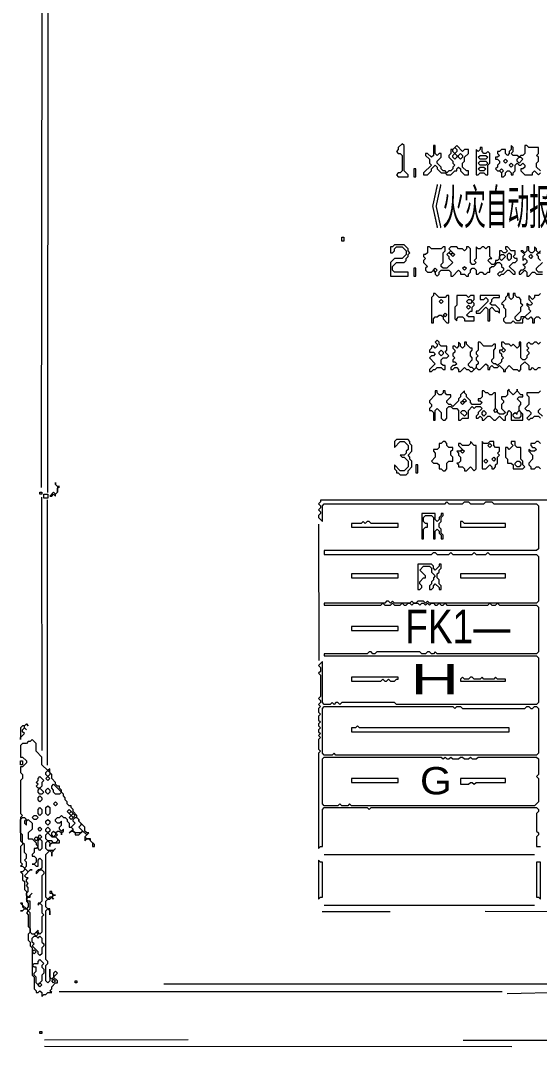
# Model space of a CAD drawing. Extents: x 12 to 2459, y 13 to 1740.
# Drawn here: x 12 to 278, y 19 to 546 of the extents above; entities that cross this region are included whole.
import ezdxf

# ---------------------------------------------------------------- set-up
doc = ezdxf.new("R2010")
doc.units = 0
for name, color, linetype, lineweight in [('OCR_TEXT', 6, 'Continuous', 0), ('TEXT_FALLBACK_OUTLINE', 2, 'Continuous', 0), ('TRACE_CURVE', 6, 'Continuous', 0), ('TRACE_STRAIGHT', 5, 'Continuous', 0), ('TRACE_TEXT_SYMBOL', 6, 'Continuous', 0)]:
    doc.layers.add(name, color=color, linetype=linetype, lineweight=lineweight)
doc.styles.add('wqy-unicode', font='wqy-unicode.lff')

msp = doc.modelspace()

# ---------------------------------------------------------------- linework, layer by layer
at = {"layer": 'TEXT_FALLBACK_OUTLINE', "color": 2}
for points in [[(208, 483), (206, 481), (206, 480), (205, 479), (206, 478), (207, 478), (208, 477), (208, 469), (207, 468), (206, 468), (205, 467), (206, 466), (211, 466), (211, 467), (209, 469), (209, 482)], [(234, 480), (235, 481), (236, 480), (236, 479), (235, 478), (234, 479)], [(248, 481), (248, 480), (247, 479), (246, 480), (246, 467), (247, 467), (248, 468), (250, 468), (251, 467), (252, 467), (252, 472), (253, 473), (253, 478), (252, 479), (251, 478), (250, 478), (249, 479), (249, 481)], [(234, 477), (235, 478), (236, 477), (236, 476), (235, 475), (234, 476)], [(237, 477), (238, 478), (239, 477), (239, 476), (238, 475), (237, 476)], [(247, 476), (248, 477), (251, 477), (252, 476), (251, 475), (248, 475)], [(260, 474), (261, 475), (262, 474), (261, 473)], [(267, 475), (268, 476), (269, 476), (270, 475), (268, 473), (267, 474)], [(214, 470), (214, 466), (215, 466), (215, 470)], [(247, 473), (248, 474), (251, 474), (252, 473), (251, 472), (248, 472)], [(247, 470), (248, 471), (250, 471), (251, 470), (250, 469), (248, 469)], [(258, 469), (259, 470), (260, 469), (259, 468)], [(263, 472), (264, 473), (265, 472), (264, 471)], [(177, 435), (178, 435), (178, 433), (177, 433)], [(204, 431), (203, 430), (202, 430), (202, 427), (203, 427), (204, 428), (204, 429), (205, 430), (208, 430), (210, 428), (210, 426), (208, 424), (204, 424), (202, 422), (202, 415), (211, 415), (211, 417), (204, 417), (203, 418), (203, 420), (205, 422), (209, 422), (210, 423), (210, 424), (211, 425), (211, 426), (212, 427), (211, 428), (211, 429), (209, 431)], [(232, 427), (233, 428), (234, 427), (233, 426)], [(233, 426), (234, 427), (235, 426), (234, 425)], [(262, 426), (263, 427), (264, 426), (264, 424), (263, 423), (262, 424)], [(258, 425), (259, 426), (260, 426), (261, 425), (259, 423), (258, 424)], [(273, 425), (274, 426), (275, 425), (274, 424)], [(214, 419), (214, 415), (215, 415), (215, 419)], [(224, 418), (225, 419), (226, 418), (225, 417)], [(239, 419), (240, 420), (241, 419), (240, 418)], [(224, 406), (224, 405), (223, 404), (223, 391), (224, 391), (224, 393), (225, 394), (226, 394), (227, 395), (228, 395), (229, 394), (229, 393), (231, 391), (232, 391), (232, 405), (231, 405), (230, 404), (227, 404), (225, 406)], [(227, 402), (228, 403), (229, 402), (228, 401)], [(236, 405), (236, 400), (235, 399), (235, 393), (236, 392), (236, 393), (237, 394), (239, 394), (240, 393), (240, 392), (245, 392), (245, 394), (242, 394), (241, 395), (243, 397), (244, 397), (244, 399), (245, 400), (245, 401), (244, 402), (245, 403), (245, 405), (243, 405), (242, 404), (241, 405)], [(241, 402), (242, 403), (243, 403), (244, 402), (243, 401), (242, 401)], [(248, 405), (248, 403), (250, 403), (251, 404), (252, 403), (252, 402), (247, 397), (246, 397), (246, 396), (248, 396), (251, 399), (252, 398), (252, 392), (253, 392), (253, 398), (254, 399), (256, 397), (257, 397), (258, 396), (258, 398), (256, 400), (254, 400), (253, 401), (254, 402), (254, 403), (255, 404), (258, 404), (258, 405)], [(229, 395), (230, 396), (231, 395), (230, 394)], [(241, 399), (242, 400), (243, 399), (242, 398)], [(226, 382), (225, 381), (226, 380), (226, 379), (225, 378), (224, 379), (223, 379), (223, 378), (222, 377), (222, 376), (224, 376), (225, 375), (224, 374), (223, 374), (222, 373), (225, 370), (222, 367), (222, 366), (223, 366), (224, 367), (225, 367), (226, 368), (228, 368), (229, 367), (230, 367), (230, 369), (229, 369), (228, 370), (228, 372), (229, 373), (231, 373), (232, 374), (230, 376), (231, 377), (231, 379), (228, 379), (227, 380), (227, 381)], [(227, 376), (228, 377), (229, 376), (229, 375), (228, 374), (227, 375)], [(259, 377), (260, 378), (261, 377), (260, 376)], [(238, 350), (239, 351), (240, 350), (239, 349)], [(239, 351), (240, 352), (241, 351), (240, 350)], [(238, 345), (239, 346), (240, 346), (241, 345), (241, 344), (240, 343)], [(249, 345), (250, 346), (251, 345), (251, 344), (250, 343), (249, 344)], [(255, 346), (256, 347), (257, 346), (256, 345)], [(267, 345), (268, 346), (269, 345), (269, 343), (268, 342), (266, 342), (265, 343), (265, 344), (266, 345), (267, 344)], [(205, 331), (204, 330), (204, 327), (207, 330), (209, 330), (211, 328), (211, 326), (210, 325), (210, 324), (209, 323), (207, 323), (208, 322), (209, 322), (211, 320), (211, 317), (209, 315), (207, 315), (204, 318), (204, 316), (205, 315), (205, 314), (206, 314), (207, 313), (210, 313), (211, 314), (211, 315), (213, 317), (213, 320), (212, 321), (212, 322), (211, 323), (213, 325), (213, 328), (212, 329), (212, 330), (211, 331)], [(229, 330), (228, 329), (227, 329), (227, 327), (226, 326), (224, 326), (224, 325), (225, 324), (225, 322), (223, 320), (224, 319), (226, 319), (227, 318), (227, 316), (228, 316), (229, 315), (230, 315), (231, 316), (231, 319), (232, 320), (234, 320), (234, 322), (233, 323), (233, 325), (234, 326), (234, 327), (232, 327), (231, 328), (231, 329), (230, 330)], [(243, 330), (243, 329), (242, 328), (239, 328), (238, 329), (237, 329), (237, 328), (239, 326), (238, 325), (236, 325), (237, 324), (237, 323), (238, 322), (238, 320), (237, 319), (236, 319), (237, 318), (237, 317), (239, 317), (240, 316), (240, 315), (241, 315), (243, 317), (245, 315), (246, 316), (246, 328), (245, 328)], [(249, 330), (249, 316), (251, 316), (253, 318), (254, 317), (254, 316), (255, 316), (256, 317), (256, 318), (257, 319), (257, 322), (258, 323), (257, 324), (258, 325), (258, 327), (256, 327), (255, 328), (255, 330), (253, 330), (252, 329), (250, 329)], [(252, 328), (253, 329), (254, 328), (253, 327)], [(264, 330), (264, 329), (265, 328), (263, 326), (262, 327), (261, 327), (261, 322), (262, 321), (262, 319), (264, 319), (265, 318), (265, 316), (270, 316), (271, 317), (270, 318), (270, 320), (269, 321), (269, 327), (267, 327), (266, 328), (266, 330)], [(238, 325), (239, 326), (240, 325), (239, 324)], [(254, 321), (255, 322), (256, 321), (255, 320)], [(215, 318), (215, 314), (216, 314), (216, 318)], [(250, 320), (251, 321), (252, 320), (251, 319)], [(266, 319), (267, 320), (268, 320), (269, 319), (269, 318), (268, 317), (267, 317), (266, 318)], [(218, 293), (218, 280), (219, 280), (219, 285), (220, 286), (221, 286), (221, 288), (220, 288), (219, 289), (219, 291), (220, 292), (223, 292), (224, 291), (224, 280), (225, 280), (225, 284), (226, 285), (227, 284), (227, 283), (228, 282), (228, 280), (229, 280), (229, 282), (228, 283), (228, 285), (227, 286), (227, 288), (228, 289), (228, 291), (229, 292), (229, 293), (228, 293), (228, 292), (227, 291), (227, 290), (226, 289), (225, 290), (225, 293)], [(238, 289), (238, 286), (261, 286), (261, 288), (240, 288), (239, 289)], [(216, 267), (216, 254), (217, 254), (218, 255), (218, 256), (217, 257), (217, 258), (219, 260), (220, 260), (220, 261), (217, 264), (219, 266), (222, 266), (223, 265), (223, 263), (225, 261), (224, 260), (224, 259), (223, 258), (223, 257), (222, 256), (222, 254), (223, 254), (224, 255), (224, 256), (225, 257), (227, 255), (227, 254), (228, 254), (228, 256), (227, 257), (227, 259), (226, 260), (226, 262), (227, 263), (227, 264), (228, 265), (228, 267), (227, 267), (227, 266), (225, 264), (224, 265), (224, 266), (223, 267)], [(238, 262), (238, 260), (261, 260), (261, 262)]]:
    msp.add_lwpolyline(points, close=True, dxfattribs=at)
for points in [[(224, 482), (224, 477), (223, 476), (221, 478), (220, 478), (220, 477), (222, 475), (222, 473), (223, 472), (219, 468), (219, 467), (221, 467), (223, 469), (223, 470), (225, 472), (226, 471), (226, 470), (228, 468), (230, 468), (231, 467), (233, 467), (235, 469), (236, 469), (236, 470), (237, 471), (238, 470), (238, 469), (240, 467), (242, 467), (242, 469), (241, 469), (239, 471), (239, 473), (240, 474), (240, 476), (242, 478), (242, 480), (240, 480), (239, 479), (236, 482), (234, 480), (233, 480), (233, 478), (232, 477), (232, 476), (234, 474), (234, 473), (235, 472), (234, 471), (234, 470), (233, 469), (232, 469), (231, 468), (230, 469), (229, 469), (228, 470), (228, 471), (226, 473), (226, 474), (228, 476), (228, 478), (227, 478), (226, 477), (225, 478)], [(225, 478), (225, 482), (224, 482)], [(264, 482), (264, 480), (263, 479), (263, 478), (262, 477), (261, 478), (261, 480), (259, 480), (258, 479), (257, 479), (257, 478), (258, 477), (257, 476), (256, 476), (256, 475), (257, 475), (258, 474), (258, 473), (257, 472), (257, 471), (256, 470), (257, 469), (258, 469), (259, 468), (259, 466), (260, 466), (261, 467), (261, 468), (262, 469), (263, 469), (264, 468), (264, 467), (265, 467), (265, 468), (266, 469), (266, 472), (267, 473), (268, 472), (269, 472), (270, 473), (271, 472), (271, 471), (270, 470), (269, 470), (269, 469), (271, 467), (275, 467), (275, 468), (276, 469), (278, 467), (279, 468)], [(270, 477), (269, 477), (268, 476), (267, 477), (265, 477), (264, 478), (265, 479), (265, 481), (264, 482)], [(279, 469), (277, 471), (277, 473), (278, 474), (278, 476), (277, 477), (278, 478), (278, 481), (273, 481), (272, 482), (271, 482), (271, 478), (270, 477)], [(221, 430), (221, 427), (220, 426), (219, 426), (219, 425), (220, 424), (219, 423), (219, 422), (221, 420), (220, 419), (220, 418), (221, 417), (223, 417), (224, 418), (225, 417), (225, 416), (226, 415), (227, 416), (227, 417), (228, 418), (232, 418), (233, 417), (233, 415), (234, 415), (237, 418), (238, 417), (238, 416), (240, 416), (241, 415), (242, 415), (242, 416), (243, 417), (243, 418), (244, 419), (245, 419), (246, 418), (246, 416), (247, 416), (248, 417), (249, 417), (250, 416), (251, 416), (252, 417), (253, 417), (253, 419), (254, 420), (255, 420), (257, 422), (258, 422), (259, 421), (259, 420), (260, 419), (260, 418), (259, 417), (258, 417), (257, 416), (258, 415), (259, 416), (260, 416), (262, 418), (263, 418), (265, 416), (266, 416), (266, 417)], [(229, 427), (230, 428), (230, 430), (229, 430), (228, 429), (223, 429), (222, 430), (221, 430)], [(266, 417), (263, 420), (265, 422), (266, 422), (267, 423), (267, 424), (266, 424), (265, 425), (266, 426), (266, 428), (264, 428), (262, 430), (261, 430), (261, 429), (262, 428), (261, 427), (260, 427), (259, 428), (258, 428), (258, 424), (257, 423), (256, 423), (256, 422), (255, 421), (254, 421), (252, 423), (253, 424), (254, 424), (253, 425), (253, 430), (252, 430), (251, 429), (250, 430), (249, 430), (248, 429), (247, 429), (246, 430), (246, 424), (245, 423), (246, 422), (245, 421), (244, 421), (243, 422), (243, 429), (242, 430), (241, 430), (241, 429), (240, 428), (239, 429), (237, 429), (236, 430), (233, 430), (232, 429), (233, 428), (231, 426), (232, 425), (232, 424), (234, 422), (231, 419), (229, 419), (228, 420), (228, 421), (229, 422), (229, 427)], [(279, 428), (278, 427), (277, 428), (277, 429), (276, 430), (276, 428), (275, 427), (274, 427), (273, 428), (273, 430), (272, 430), (272, 428), (271, 427), (270, 428), (269, 428), (271, 426), (270, 425), (270, 423), (271, 424), (272, 423), (272, 422), (271, 421), (270, 421), (271, 420), (271, 419), (270, 418), (269, 418), (268, 417), (268, 416), (269, 416), (271, 418), (272, 417), (272, 415), (273, 415), (275, 417), (276, 417), (277, 416), (280, 416)], [(279, 423), (278, 424), (278, 425), (277, 426), (278, 427), (279, 427)], [(280, 417), (278, 417), (277, 418), (277, 419), (280, 422)], [(262, 406), (262, 405), (261, 404), (261, 403), (259, 401), (260, 400), (260, 399), (261, 398), (261, 394), (260, 393), (260, 392), (261, 391), (264, 391), (265, 392), (266, 391), (270, 391), (270, 393), (271, 394), (272, 393), (273, 393), (274, 394), (275, 393), (275, 391), (276, 391), (276, 393), (277, 394), (278, 394), (279, 393)], [(269, 399), (270, 400), (269, 401), (269, 403), (268, 404), (267, 404), (266, 405), (266, 406), (265, 406), (265, 404), (264, 403), (263, 404), (263, 406), (262, 406)], [(279, 406), (278, 405), (276, 405), (276, 404), (275, 403), (273, 405), (273, 403), (275, 401), (274, 400), (273, 400), (272, 401), (272, 400), (273, 399), (273, 398), (274, 397), (271, 394), (269, 394), (269, 393), (268, 392), (267, 392), (266, 393), (266, 394), (269, 397), (269, 399)], [(237, 381), (237, 379), (236, 378), (235, 379), (234, 379), (234, 378), (235, 377), (235, 376), (234, 375), (234, 374), (235, 373), (234, 372), (234, 371), (235, 371), (236, 370), (235, 369), (234, 369), (233, 368), (233, 367), (234, 367), (235, 368), (236, 368), (237, 367), (237, 366), (238, 366), (240, 368), (241, 367), (242, 367), (243, 366), (244, 366), (246, 368), (247, 367), (248, 367), (251, 370), (252, 369), (252, 367), (253, 367), (253, 368), (254, 369), (255, 368), (257, 368), (258, 369), (260, 367), (260, 366), (261, 366), (261, 367), (263, 369), (265, 367), (267, 367), (268, 366), (269, 367), (269, 369), (271, 371), (273, 369), (273, 367), (274, 367), (275, 368), (276, 367), (277, 367), (278, 368), (279, 368)], [(260, 378), (259, 377), (258, 377), (258, 376), (259, 375), (259, 374), (260, 373), (259, 372), (259, 371), (257, 369), (256, 370), (255, 370), (254, 371), (254, 372), (255, 373), (255, 377), (256, 378), (256, 380), (255, 380), (254, 379), (250, 379), (248, 381), (247, 381), (247, 377), (246, 376), (246, 375), (247, 374), (246, 373), (246, 372), (247, 371), (247, 370), (246, 369), (246, 368), (245, 367), (244, 368), (243, 368), (242, 369), (242, 370), (244, 372), (244, 373), (243, 374), (243, 376), (244, 377), (244, 378), (243, 378), (241, 380), (241, 381), (240, 381), (240, 379), (239, 378), (238, 379), (238, 380), (237, 381)], [(279, 381), (278, 380), (277, 381), (276, 381), (275, 380), (274, 380), (273, 381), (272, 380), (272, 379), (273, 378), (272, 377), (273, 376), (273, 375), (272, 374), (272, 373), (271, 372), (270, 372), (269, 373), (269, 381), (268, 381), (268, 379), (267, 378), (265, 380), (264, 379), (263, 380), (261, 380), (260, 381), (259, 381), (259, 379), (260, 378)], [(263, 357), (262, 356), (262, 354), (261, 353), (259, 353), (259, 352), (260, 351), (260, 350), (259, 349), (259, 347), (261, 345), (260, 344), (258, 344), (257, 345), (257, 346), (256, 347), (256, 355), (255, 355), (254, 354), (253, 354), (252, 355), (251, 355), (250, 356), (249, 356), (249, 353), (248, 352), (247, 352), (247, 351), (248, 351), (249, 350), (248, 349), (244, 349), (243, 350), (243, 351), (241, 353), (241, 354), (240, 355), (240, 356), (238, 354), (238, 353), (237, 352), (237, 351), (234, 348), (233, 349), (232, 349), (231, 350), (231, 351), (233, 353), (233, 354), (231, 354), (230, 355), (230, 356), (229, 356), (229, 355), (228, 354), (227, 354), (226, 355), (226, 356), (225, 356), (225, 354), (222, 351), (222, 350), (223, 349), (223, 348)], [(223, 348), (222, 347), (222, 346), (223, 346), (224, 345), (224, 341), (225, 341), (225, 346), (226, 347), (228, 345), (228, 342), (229, 341), (230, 341), (231, 342), (231, 347), (232, 348), (233, 348), (234, 347), (236, 347), (237, 346), (237, 341), (238, 341), (239, 342), (242, 342), (242, 346), (244, 348), (245, 347), (246, 348), (248, 348), (249, 347), (247, 345), (247, 344), (246, 343), (246, 342), (247, 342), (248, 343), (249, 342), (249, 341), (250, 341), (252, 343), (253, 343), (255, 341), (256, 341), (258, 343), (260, 341), (261, 341), (261, 343), (262, 344), (262, 345), (263, 346), (264, 345), (264, 341), (270, 341), (270, 344), (268, 346), (268, 348), (269, 349), (269, 350), (267, 352), (268, 353), (270, 353), (270, 354), (269, 354), (267, 356)], [(267, 356), (267, 357), (267, 356), (265, 354), (263, 356), (263, 357)], [(279, 356), (278, 355), (272, 355), (272, 354), (273, 353), (273, 349), (271, 347), (272, 346), (273, 346), (274, 345), (274, 344), (272, 342), (273, 341), (274, 342), (275, 342), (276, 343), (278, 343), (279, 342)], [(280, 343), (278, 345), (278, 346), (279, 347)], [(279, 329), (278, 330), (277, 330), (276, 329), (274, 329), (274, 328), (275, 327), (276, 327), (277, 326), (276, 325), (274, 325), (273, 326), (273, 325), (275, 323), (275, 321), (273, 319), (273, 318), (274, 317), (274, 316), (276, 316), (277, 317), (278, 317), (279, 316)]]:
    msp.add_lwpolyline(points, dxfattribs=at)
at = {"layer": 'TRACE_CURVE', "color": 6}
for points in [[(305, 300), (166, 300), (166, 299), (165, 298), (166, 297), (166, 296), (165, 295), (166, 294), (166, 293), (165, 292), (165, 291), (167, 289), (167, 297), (168, 298), (230, 298), (231, 299), (232, 298), (239, 298), (240, 299), (242, 299), (243, 298), (250, 298), (251, 299), (254, 299), (255, 298), (277, 298), (278, 297), (278, 275), (277, 274), (168, 274), (168, 272), (223, 272), (224, 273), (225, 273), (226, 272), (232, 272), (233, 273), (234, 272), (244, 272), (245, 273), (246, 272), (251, 272), (252, 273), (253, 272), (277, 272), (278, 271), (278, 248), (277, 247), (222, 247), (221, 248)], [(221, 248), (220, 247), (219, 248), (216, 248), (215, 247), (214, 247), (213, 248), (212, 247), (204, 247), (203, 248), (202, 247), (201, 248), (200, 248), (199, 247), (168, 247), (168, 246), (197, 246), (198, 247), (199, 246), (202, 246), (203, 247), (204, 246), (207, 246), (208, 247), (209, 246), (210, 246), (211, 247), (212, 247), (213, 246), (214, 247), (216, 247), (217, 246), (218, 247), (219, 247), (220, 246), (221, 247), (222, 246), (223, 247), (224, 247), (225, 246), (226, 246), (227, 247), (228, 246), (229, 246), (230, 247), (231, 246), (252, 246), (253, 247), (254, 246), (256, 246), (257, 247), (258, 246), (277, 246), (278, 245), (278, 222), (277, 221), (226, 221), (225, 222), (224, 221), (223, 221), (222, 222), (221, 222), (220, 221), (218, 221)], [(218, 221), (217, 222), (195, 222), (194, 221), (193, 221), (192, 222), (191, 222), (190, 221), (168, 221), (168, 220), (277, 220), (278, 219), (278, 196), (277, 195), (205, 195), (204, 196), (177, 196), (176, 195), (175, 196), (174, 196), (173, 195), (172, 196), (171, 195), (168, 195), (167, 196), (167, 217), (165, 215), (166, 214), (166, 212), (165, 211), (166, 210), (166, 199), (165, 198), (166, 197), (166, 196), (165, 195), (166, 194), (165, 193), (165, 191), (166, 190), (165, 189), (165, 187), (166, 186), (165, 185), (165, 184), (166, 183), (165, 182), (165, 181), (166, 180), (165, 179), (166, 178), (165, 177), (165, 172), (166, 171), (165, 170), (165, 121), (166, 122), (167, 122), (167, 141), (168, 142), (190, 142), (191, 141), (192, 142), (277, 142)], [(18, 177), (17, 176), (16, 176), (15, 175), (13, 175), (12, 174), (12, 168), (13, 168), (15, 166), (15, 165), (13, 163), (12, 163), (12, 160), (13, 159), (13, 157), (12, 156), (12, 139), (13, 138), (12, 137), (12, 125), (13, 124), (13, 123), (12, 122), (12, 114), (13, 113), (12, 112), (13, 112), (14, 111), (14, 110), (13, 109), (12, 109), (13, 108), (13, 105), (14, 104), (14, 100), (15, 99), (15, 94), (16, 93), (16, 91), (15, 90), (13, 92), (13, 93), (12, 93), (13, 92), (13, 91), (14, 90), (13, 89), (12, 89), (13, 89), (14, 90), (15, 90), (16, 89), (15, 88), (16, 87), (16, 81), (17, 80), (17, 78), (16, 77), (16, 74), (17, 73), (17, 71), (18, 70), (18, 56), (19, 55)], [(47, 129), (46, 129), (45, 130), (45, 132), (42, 135), (42, 136), (41, 137), (41, 138), (39, 140), (39, 141), (38, 142), (38, 143), (37, 143), (36, 144), (36, 145), (35, 146), (35, 147), (34, 148), (34, 149), (33, 150), (33, 151), (32, 152), (32, 153), (31, 153), (30, 154), (30, 155), (28, 157), (28, 159), (27, 160), (27, 162), (26, 161), (23, 164), (23, 168), (20, 171), (20, 175), (18, 177)], [(12, 136), (13, 137), (14, 137), (15, 136), (14, 135), (14, 134), (15, 133), (15, 135), (16, 136), (18, 134), (18, 131), (16, 129), (16, 126), (18, 126), (20, 124), (20, 123), (21, 122), (20, 121), (19, 121), (19, 119), (18, 118), (18, 117), (19, 117), (20, 116), (20, 114), (19, 113), (18, 113), (19, 113), (20, 112), (21, 112), (21, 115), (22, 116), (23, 115), (23, 111), (22, 110), (21, 110), (20, 109), (20, 108), (22, 110), (23, 110), (24, 109), (24, 108), (23, 107), (23, 94), (22, 93), (21, 93), (21, 92), (22, 93), (23, 92), (23, 88), (24, 87), (23, 86), (23, 78), (22, 77), (21, 78), (21, 79), (19, 77), (18, 77), (17, 78), (17, 88), (16, 89), (17, 90), (17, 94), (16, 94)], [(28, 119), (30, 121), (29, 120), (26, 120), (25, 121), (25, 124), (26, 125), (27, 124), (27, 122), (27, 123), (28, 124), (32, 124), (32, 125), (30, 127), (31, 128), (30, 129), (31, 130), (32, 130), (33, 129), (33, 128), (33, 129), (34, 130), (34, 131), (33, 130), (32, 131), (32, 132), (33, 133), (33, 135), (32, 134), (31, 134), (30, 135), (30, 136), (31, 137), (32, 137), (33, 138), (34, 137), (35, 137), (36, 136), (36, 135), (37, 134), (37, 132), (38, 132), (39, 131), (37, 129), (38, 130), (39, 130), (40, 129), (40, 128), (42, 128), (44, 130), (46, 128), (45, 127), (45, 125), (46, 126), (47, 126), (49, 124), (49, 122), (50, 122), (50, 123), (48, 125), (48, 126), (46, 126), (45, 127), (47, 129)], [(277, 142), (278, 141), (278, 140), (277, 139), (277, 130), (278, 129), (278, 128), (277, 127), (277, 122), (279, 122)], [(16, 94), (15, 95), (16, 96), (17, 96), (17, 97), (18, 98), (16, 96), (15, 97), (15, 98), (16, 99), (16, 101), (15, 102), (16, 103), (15, 104), (15, 105), (16, 106), (15, 106), (14, 107), (17, 110), (18, 110), (17, 110), (16, 109), (14, 111), (15, 112), (15, 114), (14, 115), (15, 116), (15, 118), (14, 119), (14, 123), (13, 124), (13, 128), (12, 129), (12, 136)], [(19, 55), (19, 49), (20, 48), (20, 47), (21, 47), (22, 48), (23, 47), (23, 45), (24, 46), (25, 46), (26, 47), (28, 47), (27, 48), (28, 49), (28, 50), (30, 52), (31, 52), (31, 53), (29, 55), (31, 57), (30, 58), (29, 57), (29, 55), (28, 54), (27, 55), (27, 59), (27, 53), (26, 52), (25, 53), (25, 61), (26, 62), (26, 63), (25, 64), (25, 89), (26, 90), (27, 89), (27, 87), (27, 90), (26, 90), (25, 91), (25, 94), (26, 95), (27, 95), (28, 96), (29, 95), (28, 96), (29, 97), (30, 97), (29, 97), (28, 98), (28, 99), (27, 99), (27, 98), (28, 98), (29, 97), (28, 96), (27, 96), (26, 95), (25, 96), (25, 118), (27, 120), (28, 119), (28, 117), (28, 119)]]:
    msp.add_lwpolyline(points, dxfattribs=at)
for points in [[(167, 193), (168, 194), (234, 194), (235, 193), (236, 194), (238, 194), (239, 193), (271, 193), (272, 194), (273, 194), (274, 193), (275, 193), (276, 194), (277, 194), (278, 193), (278, 170), (277, 169), (174, 169), (173, 170), (172, 169), (168, 169), (167, 170)], [(167, 167), (168, 168), (228, 168), (229, 167), (230, 168), (231, 167), (232, 167), (233, 168), (234, 167), (237, 167), (238, 168), (239, 168), (240, 167), (242, 167), (243, 168), (244, 167), (246, 167), (247, 168), (277, 168), (278, 167), (278, 159), (277, 158), (278, 157), (278, 145), (276, 143), (182, 143), (181, 144), (180, 143), (177, 143), (176, 144), (175, 143), (168, 143), (167, 144)], [(25, 160), (26, 161), (27, 160), (27, 159), (26, 158), (25, 159)], [(21, 157), (22, 158), (24, 156), (23, 155), (23, 153), (22, 152), (21, 152), (20, 153), (21, 154), (20, 155), (21, 156)], [(25, 157), (26, 158), (27, 157), (26, 156)], [(28, 153), (29, 154), (33, 150), (32, 149), (30, 149), (29, 150), (29, 151), (28, 152)], [(21, 151), (22, 152), (24, 150), (23, 149), (22, 149), (21, 150)], [(21, 147), (22, 148), (23, 147), (23, 146), (22, 145), (21, 146)], [(25, 151), (26, 152), (27, 151), (27, 150), (26, 149), (25, 150)], [(25, 142), (26, 143), (27, 142), (27, 139), (26, 138), (25, 139)], [(29, 144), (30, 145), (31, 144), (30, 143)], [(18, 137), (19, 138), (20, 138), (21, 137), (20, 136), (19, 136)], [(21, 141), (22, 142), (23, 141), (23, 139), (22, 138), (21, 139)], [(36, 140), (37, 141), (38, 140), (37, 139)], [(37, 139), (38, 140), (39, 139), (38, 138)], [(37, 137), (38, 138), (39, 137), (38, 136)], [(38, 138), (39, 139), (40, 138), (39, 137)], [(39, 136), (40, 137), (41, 137), (42, 136), (42, 135), (43, 134), (43, 133), (42, 132), (44, 130), (43, 129), (40, 129), (39, 130), (39, 131), (38, 132), (40, 134), (39, 135)], [(21, 131), (22, 132), (23, 131), (22, 130)], [(25, 135), (26, 136), (27, 135), (27, 134), (26, 133), (25, 134)], [(25, 131), (26, 132), (27, 131), (27, 130), (26, 129), (25, 130)], [(19, 126), (20, 127), (21, 126), (20, 125)], [(21, 127), (22, 128), (23, 127), (22, 126)], [(25, 128), (26, 129), (28, 127), (30, 127), (31, 126), (31, 125), (30, 124), (29, 124), (28, 125), (26, 125), (25, 126)], [(28, 129), (29, 130), (30, 129), (30, 128), (29, 127), (28, 128)], [(21, 125), (22, 126), (23, 125), (23, 121), (22, 120), (21, 121)], [(18, 75), (19, 76), (20, 76), (21, 75), (22, 76), (23, 75), (23, 73), (24, 72), (24, 71), (23, 70), (23, 67), (22, 66), (21, 67), (21, 68), (18, 71), (19, 72), (18, 73)], [(19, 77), (20, 78), (21, 77), (20, 76)], [(18, 68), (19, 69), (20, 68), (19, 67)], [(21, 63), (22, 64), (24, 62), (23, 61), (23, 60), (24, 59), (24, 57), (23, 56), (23, 53), (21, 51), (20, 52), (20, 55), (19, 56), (19, 57), (20, 58), (20, 60), (19, 60), (18, 61), (19, 62), (21, 62)], [(28, 53), (29, 54), (30, 53), (29, 52)], [(21, 51), (22, 52), (23, 51), (22, 50)]]:
    msp.add_lwpolyline(points, close=True, dxfattribs=at)
at = {"layer": 'TRACE_STRAIGHT', "color": 5}
for p, q in [((26.02, 303.87), (26.94, 1333.87)), ((22.72, 306.37), (23.33, 711.38)), ((22.84, 301.38), (22.88, 171.37)), ((25.79, 163.87), (25.93, 300.12)), ((164.97, 287.63), (165.15, 217.62)), ((168, 118), (276, 118)), ((168, 92), (276, 92)), ((166.87, 88.65), (201.88, 88.73)), ((250.62, 88.84), (373.13, 88.34)), ((31.87, 47.63), (259.38, 47.61)), ((85.62, 51.46), (623.13, 51.77)), ((261.84, 46.48), (303.16, 47.64)), ((24.37, 22.78), (98.13, 22.9)), ((239.38, 22.6), (1018.13, 23.1)), ((24.38, 19.47), (264.37, 19.34))]:
    msp.add_line(p, q, dxfattribs=at)
at = {"layer": 'TRACE_TEXT_SYMBOL', "color": 6}
for points in [[(30, 309), (30, 308), (31, 307), (31, 304), (30, 303), (29, 304), (27, 302), (28, 302), (29, 303), (30, 302), (30, 303), (31, 304), (31, 306), (32, 307), (31, 307), (30, 308)], [(22, 304), (23, 304), (23, 303), (22, 303)], [(24, 303), (26, 303), (26, 301), (24, 301)], [(188, 289), (187, 288), (182, 288), (182, 286), (206, 286), (206, 288), (192, 288), (191, 289), (190, 289), (189, 288)], [(182, 262), (182, 260), (206, 260), (206, 262)], [(182, 235), (182, 233), (206, 233), (206, 235)], [(182, 209), (182, 207), (197, 207), (198, 208), (199, 207), (200, 207), (201, 208), (202, 207), (204, 207), (205, 208), (206, 208), (206, 209)], [(239, 209), (238, 208), (238, 207), (261, 207), (261, 208), (257, 208), (256, 209), (255, 208), (250, 208), (249, 209), (248, 208), (245, 208), (244, 209), (243, 209), (242, 208), (240, 208)], [(15, 185), (14, 184), (13, 184), (12, 183), (12, 177), (12, 178), (14, 180), (13, 181), (13, 182), (14, 183), (15, 182), (14, 183), (14, 184), (15, 185), (16, 184)], [(185, 184), (184, 183), (182, 183), (182, 181), (263, 181), (263, 183), (186, 183)], [(12, 166), (13, 166), (13, 164), (12, 164)], [(182, 157), (182, 155), (206, 155), (206, 157)], [(238, 157), (238, 154), (242, 154), (243, 155), (244, 155), (245, 154), (246, 155), (261, 155), (261, 157)], [(165, 115), (165, 95), (166, 96), (167, 96), (167, 114), (166, 114)], [(277, 114), (277, 96), (278, 96), (279, 95), (279, 114)], [(40, 53), (41, 53), (41, 52), (40, 52)], [(22, 27), (23, 27), (23, 26), (22, 26)]]:
    msp.add_lwpolyline(points, close=True, dxfattribs=at)

# ---------------------------------------------------------------- texts
at = {"layer": 'OCR_TEXT', "color": 6, "style": 'wqy-unicode'}
for s, height, width, p in [('《火灾自动报警系统施工及验收规范》施工。', 17.94, 0.456334, (217.43, 441.61)), ('FK1—', 17.16, 0.829253, (209.55, 226.45)), ('H', 15.6, 1.655405, (212.26, 200.14)), ('G', 14.04, 1.118051, (217.16, 148.82))]:
    msp.add_text(s, height=height, dxfattribs=dict(at, width=width)).set_placement(p)

doc.saveas('drawing.dxf')
